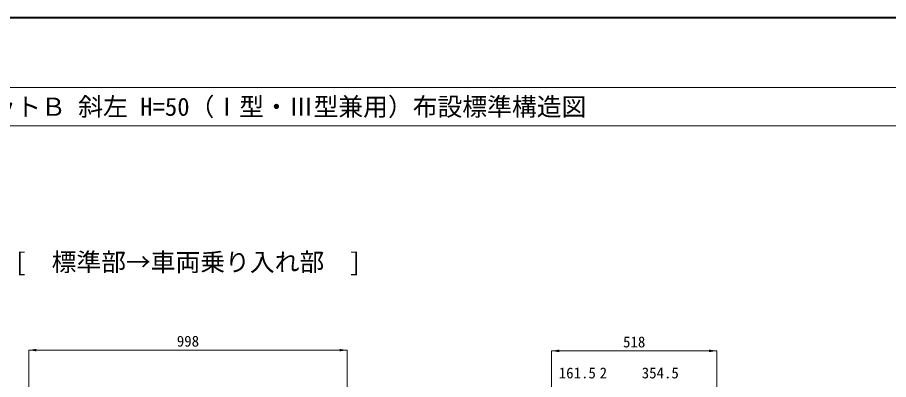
# Model space of a CAD drawing. Units: millimetres at full size. Extents: x 95 to 26200, y 7460 to 13400.
# Drawn here: x 19980 to 22710, y 12065 to 13200 of the extents above; entities that cross this region are included whole.
import ezdxf
from ezdxf.enums import TextEntityAlignment as Align

# ---------------------------------------------------------------- set-up
doc = ezdxf.new("R2010")
doc.units = ezdxf.units.MM
doc.header["$LTSCALE"] = 25
for name, color, linetype, lineweight in [('0_2', 7, 'Continuous', 20), ('図枠', 7, 'Continuous', 5), ('寸法線', 7, 'Continuous', 13)]:
    doc.layers.add(name, color=color, linetype=linetype, lineweight=lineweight)
doc.styles.add('ＭＳ ゴシック', font='')
doc.styles.get('ＭＳ ゴシック').set_extended_font_data('MS Gothic')

# ---------------------------------------------------------------- blocks, each defined once
blk = doc.blocks.new('filled_arrow')
at = {"color": 0, "linetype": 'Continuous', "lineweight": -2}
blk.add_solid([(7.5, 1.25), (0, 0), (7.5, -1.25)], dxfattribs=at)

msp = doc.modelspace()

# ---------------------------------------------------------------- linework, layer by layer
at = {"layer": '図枠', "lineweight": 40}
msp.add_line((18200, 13199.96), (26000, 13199.96), dxfattribs=at)
at = {"layer": '図枠', "lineweight": 13}
for p, q in [((18500, 12979.96), (25700, 12979.96)), ((18500, 12859.96), (25700, 12859.96))]:
    msp.add_line(p, q, dxfattribs=at)
at = {"layer": '寸法線'}
for p, q in [((20014.96, 12156.98), (21012.96, 12156.98)), ((20014.96, 11913.28), (20014.96, 12156.98)), ((21012.96, 11875.96), (21012.96, 12156.98)), ((22171.44, 12154.61), (21653.44, 12154.61)), ((21653.44, 11721.09), (21653.44, 12154.61)), ((22171.44, 11765.28), (22171.44, 12154.61))]:
    msp.add_line(p, q, dxfattribs=at)

# ---------------------------------------------------------------- block references
at = {"layer": '寸法線', "xscale": 3.2, "yscale": 3.2}
for p in [(20014.96, 12156.98), (21653.44, 12154.61)]:
    msp.add_blockref('filled_arrow', p, dxfattribs=at)
at = {"layer": '寸法線', "xscale": 3.2, "yscale": 3.2, "rotation": 180}
for p in [(21012.96, 12156.98), (22171.44, 12154.61)]:
    msp.add_blockref('filled_arrow', p, dxfattribs=at)

# ---------------------------------------------------------------- texts
at = {"layer": '0_2', "style": 'ＭＳ ゴシック'}
msp.add_text('[\u3000標準部→車両乗り入れ部\u3000]', height=56.96, dxfattribs=at).set_placement((20513.96, 12433.03), align=Align.MIDDLE_CENTER)
at = {"layer": '図枠', "style": 'ＭＳ ゴシック'}
msp.add_text('\u3000ＩＢＣ排水側溝 深型集水桝 セミフラットＢ 斜左 H=50（Ⅰ型・Ⅲ型兼用）布設標準構造図', height=56.96, dxfattribs=at).set_placement((18500, 12919.96), align=Align.MIDDLE_LEFT)
at = {"layer": '寸法線', "style": 'ＭＳ ゴシック'}
for s, p in [('998', (20513.96, 12184.98)), ('518', (21912.44, 12182.61)), ('161.5', (21734.19, 12085.45)), ('2', (21815.94, 12085.45)), ('354.5', (21994.19, 12085.45))]:
    msp.add_text(s, height=34.18, dxfattribs=at).set_placement(p, align=Align.MIDDLE_CENTER)

doc.saveas('drawing.dxf')
